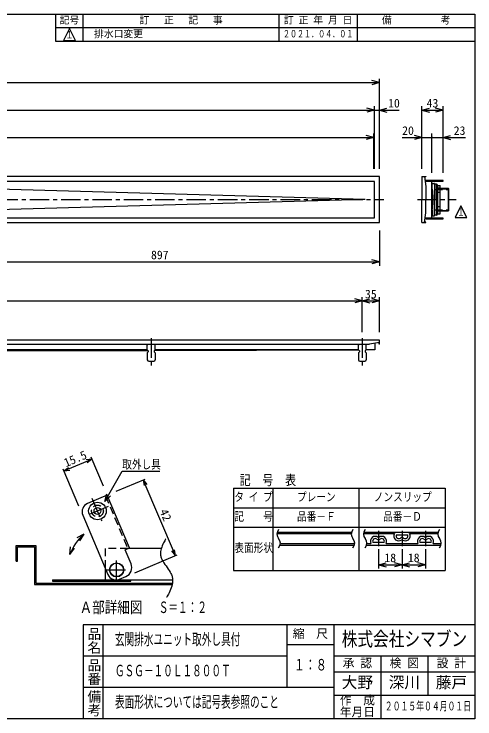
# Model space of a CAD drawing. Units: millimetres, scale not verified, with parts at other scales. Extents: x -1092 to 1092, y -744 to 696.
# Drawn here: x 151 to 1092, y -744 to 696 of the extents above; entities that cross this region are included whole.
import ezdxf
from ezdxf.enums import TextEntityAlignment as Align

# ---------------------------------------------------------------- set-up
doc = ezdxf.new("R2010")
doc.units = ezdxf.units.MM
doc.header["$LTSCALE"] = 8
doc.linetypes.add('CHAIN1', pattern=[8, 5, -1, 1, -1])
doc.linetypes.add('DASHED2', pattern=[3, 2, -1])
for name, color, linetype in [('0-0_計極細', 2, 'Continuous'), ('0-1_計細線', 3, 'Continuous'), ('0-5_寸法線', 7, 'Continuous'), ('0-7_枠細線', 5, 'Continuous'), ('0-8_枠中線', 5, 'Continuous'), ('1-2_極細2', 2, 'Continuous'), ('1-3_細線2', 4, 'Continuous'), ('1-5_寸法2', 7, 'Continuous')]:
    doc.layers.add(name, color=color, linetype=linetype)
doc.styles.add('@ＭＳ ゴシック', font='')
doc.styles.add('ＭＳ ゴシック', font='')
doc.styles.get('@ＭＳ ゴシック').set_extended_font_data('@MS Gothic')
doc.styles.get('ＭＳ ゴシック').set_extended_font_data('MS Gothic')

msp = doc.modelspace()

# ---------------------------------------------------------------- hatches: boundary and pattern name
at = {"layer": '0-5_寸法線'}
msp.add_hatch(color=256, dxfattribs=at).paths.add_polyline_path([(1006.341, 443.92, 1), (1001.541, 443.92, 1)])

# ---------------------------------------------------------------- linework, layer by layer
at = {"layer": '0-0_計極細'}
for p, q in [((993.941, 354.62), (993.941, 355.82)), ((1003.941, 354.62), (1003.941, 355.82)), ((1004.741, 337.489), (1004.741, 350.12)), ((1005.941, 354.62), (1005.941, 355.82)), ((1007.941, 354.62), (1007.941, 355.82)), ((1009.941, 354.62), (1009.941, 355.82)), ((1023.941, 354.62), (1023.941, 355.82)), ((868.004, 316.92), (22.166, 340.688)), ((1003.949, 339.348), (1004.124, 339.262)), ((1004.124, 339.262), (1004.297, 339.006)), ((1004.297, 339.006), (1004.467, 338.581)), ((1004.467, 338.581), (1004.633, 337.991)), ((1004.633, 337.991), (1004.795, 337.24)), ((1005.097, 335.279), (1005.235, 334.084)), ((1005.235, 334.084), (1005.364, 332.758)), ((1005.364, 332.758), (1005.481, 331.31)), ((1005.481, 331.31), (1005.588, 329.753)), ((1021.141, 340.42), (1013.641, 340.42)), ((1013.641, 340.42), (1014.641, 339.42)), ((1020.141, 339.42), (1014.641, 339.42)), ((1021.141, 340.42), (1020.141, 339.42)), ((1021.141, 339.12), (1038.441, 339.12)), ((1037.441, 340.12), (1037.441, 293.72)), ((868.004, 316.92), (22.166, 293.152)), ((1005.588, 329.753), (1005.681, 328.098)), ((1005.681, 328.098), (1005.762, 326.357)), ((1005.762, 326.357), (1005.829, 324.543)), ((1005.829, 324.543), (1005.881, 322.671)), ((1005.881, 322.671), (1005.919, 320.755)), ((1005.919, 320.755), (1005.942, 318.809)), ((1005.942, 318.809), (1005.949, 316.848)), ((1005.942, 315.031), (1005.949, 316.992)), ((1005.364, 301.082), (1005.481, 302.53)), ((1005.481, 302.53), (1005.588, 304.087)), ((1005.588, 304.087), (1005.681, 305.742)), ((1005.681, 305.742), (1005.762, 307.483)), ((1005.762, 307.483), (1005.829, 309.297)), ((1005.829, 309.297), (1005.881, 311.169)), ((1005.881, 311.169), (1005.919, 313.085)), ((1005.919, 313.085), (1005.942, 315.031)), ((1003.949, 294.492), (1004.124, 294.578)), ((1004.124, 294.578), (1004.297, 294.834)), ((1004.297, 294.834), (1004.467, 295.259)), ((1004.467, 295.259), (1004.633, 295.849)), ((1004.633, 295.849), (1004.795, 296.6)), ((1004.741, 296.351), (1004.741, 283.72)), ((1004.795, 296.6), (1004.949, 297.507)), ((1004.949, 297.507), (1005.097, 298.561)), ((1005.097, 298.561), (1005.235, 299.756)), ((1005.235, 299.756), (1005.364, 301.082)), ((1013.641, 293.42), (1014.641, 294.42)), ((1021.141, 293.42), (1013.641, 293.42)), ((1020.141, 294.42), (1014.641, 294.42)), ((1021.141, 293.42), (1020.141, 294.42)), ((1021.141, 294.72), (1038.441, 294.72)), ((993.941, 278.02), (993.941, 279.22)), ((1003.941, 278.02), (1003.941, 279.22)), ((1005.941, 278.02), (1005.941, 279.22)), ((1007.941, 278.02), (1007.941, 279.22)), ((1009.941, 278.02), (1009.941, 279.22)), ((1023.941, 278.02), (1023.941, 279.22))]:
    msp.add_line(p, q, dxfattribs=at)
at = {"layer": '0-0_計極細', "linetype": 'DASHED2'}
for p, q in [((1009.641, 337.42), (1038.441, 337.42)), ((1009.641, 296.42), (1038.441, 296.42))]:
    msp.add_line(p, q, dxfattribs=at)
at = {"layer": '0-0_計極細', "linetype": 'CHAIN1'}
for p, q in [((-905.171, 316.92), (905.857, 316.92)), ((974.581, 316.92), (1053.513, 316.92)), ((431, 33.561), (431, -21.709)), ((862, 33.561), (862, -21.709))]:
    msp.add_line(p, q, dxfattribs=at)
at = {"layer": '0-0_計極細'}
msp.add_lwpolyline([(1004.795, 337.24), (1004.949, 336.333), (1005.097, 335.279)], dxfattribs=at)
at = {"layer": '0-1_計細線'}
for p, q in [((983.941, 363.92), (983.941, 316.92)), ((983.941, 363.92), (991.941, 363.92)), ((988.941, 363.92), (991.941, 343.764)), ((991.941, 363.22), (989.046, 363.22)), ((991.941, 363.92), (991.941, 363.22)), ((991.941, 354.62), (990.325, 354.62)), ((1004.741, 350.12), (1008.141, 350.12)), ((1009.641, 348.62), (1009.641, 316.92)), ((1013.641, 348.42), (1009.641, 348.42)), ((1013.641, 285.22), (1013.641, 348.62)), ((1015.441, 346.82), (1015.441, 287.02)), ((1015.441, 345.67), (1021.141, 345.67)), ((1021.141, 288.17), (1021.141, 345.67)), ((991.941, 343.764), (991.941, 316.92)), ((1021.141, 331.295), (1015.441, 331.295)), ((1021.141, 340.12), (1037.441, 340.12)), ((1038.441, 339.12), (1037.441, 340.12)), ((1038.441, 294.72), (1038.441, 339.12)), ((983.941, 269.92), (983.941, 316.92)), ((991.941, 290.076), (991.941, 316.92)), ((1009.641, 285.22), (1009.641, 316.92)), ((1021.141, 302.545), (1015.441, 302.545)), ((988.941, 269.92), (991.941, 290.076)), ((1015.441, 288.17), (1021.141, 288.17)), ((1021.141, 293.72), (1037.441, 293.72)), ((1038.441, 294.72), (1037.441, 293.72)), ((991.941, 279.22), (990.325, 279.22)), ((1004.741, 283.72), (1008.141, 283.72)), ((1013.641, 285.42), (1009.641, 285.42)), ((983.941, 269.92), (991.941, 269.92)), ((991.941, 270.62), (989.046, 270.62)), ((991.941, 269.92), (991.941, 270.62)), ((-877, 21.92), (877, 21.92)), ((425, 21.92), (423, 19.92)), ((423, 9.92), (423, 19.92)), ((439, 19.92), (437, 21.92)), ((439, 9.92), (439, 19.92)), ((856, 21.92), (854, 19.92)), ((854, 9.92), (854, 19.92)), ((870, 19.92), (868, 21.92)), ((870, 9.92), (870, 19.92)), ((896.983, 24.913), (877, 21.922)), ((887.7, 23.524), (887.7, 9.92)), ((896.3, 21.92), (896.3, 24.811)), ((897, 21.92), (896.3, 21.92)), ((423, 9.92), (8, 9.92)), ((20.31, 7.942), (424.042, 8.878)), ((423, 9.92), (425, 7.92)), ((425, 5.92), (423, 3.92)), ((423, 3.92), (423, -10.08)), ((425, 7.92), (425, 5.92)), ((439, 9.92), (437, 7.92)), ((437, 7.92), (437, 5.92)), ((437, 5.92), (439, 3.92)), ((437.957, 8.91), (854.046, 9.874)), ((854, 9.92), (439, 9.92)), ((439, 3.92), (439, -10.08)), ((854, 9.92), (856, 7.92)), ((856, 5.92), (854, 3.92)), ((854, 3.92), (854, -10.08)), ((856, 7.92), (856, 5.92)), ((870, 9.92), (868, 7.92)), ((868, 7.92), (868, 5.92)), ((868, 5.92), (870, 3.92)), ((887.7, 9.92), (870, 9.92)), ((870, 3.92), (870, -10.08)), ((426, -13.08), (436, -13.08)), ((857, -13.08), (867, -13.08))]:
    msp.add_line(p, q, dxfattribs=at)
for points in [[(897, 269.92), (897, 363.92), (-897, 363.92), (-897, 269.92)], [(-887, 353.92), (-887, 279.92), (887, 279.92), (887, 353.92)], [(991.941, 355.82), (991.941, 354.62), (1026.941, 354.62), (1026.941, 355.82)], [(991.941, 279.22), (991.941, 278.02), (1026.941, 278.02), (1026.941, 279.22)]]:
    msp.add_lwpolyline(points, close=True, dxfattribs=at)
for points in [[(991.941, 279.22), (1003.941, 279.22), (1003.941, 354.62), (991.941, 354.62)], [(897, 21.92), (897, 29.92), (-897, 29.92)]]:
    msp.add_lwpolyline(points, dxfattribs=at)
for centre, radius, start, end in [((1004.741, 350.92), 0.8, 180, 270), ((1008.141, 348.62), 1.5, 0, 90), ((1013.641, 346.82), 1.8, 0, 90), ((1004.741, 282.92), 0.8, 90, 180), ((1008.141, 285.22), 1.5, 270, 360), ((1013.641, 287.02), 1.8, 270, 360), ((426, -10.08), 3, 180, 270), ((436, -10.08), 3, 270, 360), ((857, -10.08), 3, 180, 270), ((867, -10.08), 3, 270, 360)]:
    msp.add_arc(centre, radius, start, end, dxfattribs=at)
at = {"layer": '0-5_寸法線'}
for p, q in [((897, 379.92), (897, 563.92)), ((-897, 555.92), (897, 555.92)), ((897, 555.92), (881.545, 560.061)), ((897, 555.92), (881.545, 551.779)), ((887, 499.92), (871.545, 504.061)), ((887, 379.92), (887, 507.92)), ((897, 379.92), (897, 507.92)), ((897, 499.92), (912.455, 504.061)), ((983.941, 379.919), (983.941, 507.92)), ((983.941, 499.92), (999.396, 504.061)), ((1026.941, 499.92), (1011.486, 504.061)), ((1026.941, 372.819), (1026.941, 507.92)), ((-887, 499.92), (887, 499.92)), ((887, 499.92), (871.545, 495.779)), ((887, 499.92), (937, 499.92)), ((897, 499.92), (912.455, 495.779)), ((983.941, 499.92), (999.396, 495.779)), ((983.941, 499.92), (1026.941, 499.92)), ((1026.941, 499.92), (1011.486, 495.779)), ((885.5, 443.92), (870.045, 448.061)), ((885.5, 379.92), (885.5, 451.92)), ((983.941, 443.92), (968.486, 448.061)), ((983.941, 379.92), (983.941, 451.92)), ((1003.941, 371.82), (1003.941, 451.92)), ((1026.941, 371.82), (1026.941, 451.92)), ((1026.941, 443.92), (1042.396, 448.061)), ((-885.5, 443.92), (885.5, 443.92)), ((885.5, 443.92), (870.045, 439.779)), ((943.503, 443.92), (1003.941, 443.92)), ((983.941, 443.92), (968.486, 439.779)), ((1003.941, 443.92), (1072.741, 443.92)), ((1026.941, 443.92), (1042.396, 439.779)), ((897, 253.92), (897, 181.92)), ((0, 189.92), (897, 189.92)), ((897, 189.92), (881.545, 194.061)), ((897, 189.92), (881.545, 185.779)), ((862, 45.92), (862, 117.92)), ((897, 45.92), (897, 117.92)), ((-862, 109.92), (862, 109.92)), ((862, 109.92), (846.545, 114.061)), ((862, 109.92), (846.545, 105.779)), ((862, 109.92), (877.455, 114.061)), ((862, 109.92), (877.455, 105.779)), ((862, 109.92), (897, 109.92)), ((897, 109.92), (881.545, 114.061)), ((897, 109.92), (881.545, 105.779))]:
    msp.add_line(p, q, dxfattribs=at)
at = {"layer": '0-7_枠細線'}
for p, q in [((292, 640), (292, 696)), ((692, 640), (692, 696)), ((852, 640), (852, 696)), ((1092, 668), (236, 668)), ((264, 666.308), (252, 642.308)), ((276, 642.308), (264, 666.308)), ((252, 642.308), (276, 642.308)), ((1063.378, 304.089), (1051.378, 280.089)), ((1075.378, 280.089), (1063.378, 304.089)), ((1051.378, 280.089), (1075.378, 280.089)), ((599.141, -272.574), (1031.141, -272.574)), ((599.141, -272.574), (599.141, -440.574)), ((679.141, -272.574), (679.141, -440.574)), ((855.141, -272.574), (855.141, -440.574)), ((1031.141, -272.574), (1031.141, -440.574)), ((599.141, -312.574), (1031.141, -312.574)), ((599.141, -352.574), (1031.141, -352.574)), ((687.663, -365.503), (839.471, -365.503)), ((688.249, -362.303), (840.058, -362.303)), ((864.463, -365.503), (927.763, -365.503)), ((865.049, -362.303), (1016.858, -362.303)), ((931.587, -368.17), (954.696, -368.17)), ((958.52, -365.503), (1016.272, -365.503)), ((694.811, -385.77), (846.62, -385.77)), ((871.612, -385.77), (879.763, -385.77)), ((883.587, -383.103), (906.696, -383.103)), ((910.52, -385.77), (975.763, -385.77)), ((979.587, -383.103), (1002.696, -383.103)), ((1006.52, -385.77), (1023.42, -385.77)), ((694.225, -388.97), (846.034, -388.97)), ((871.026, -388.97), (1022.834, -388.97)), ((895.141, -396.97), (895.141, -436.97)), ((943.141, -396.97), (943.141, -436.97)), ((991.141, -396.97), (991.141, -436.97)), ((895.141, -428.97), (910.596, -424.829)), ((895.141, -428.97), (910.596, -433.111)), ((895.141, -428.97), (943.141, -428.97)), ((943.141, -428.97), (927.686, -424.829)), ((943.141, -428.97), (927.686, -433.111)), ((943.141, -428.97), (958.596, -424.829)), ((943.141, -428.97), (958.596, -433.111)), ((943.141, -428.97), (991.141, -428.97)), ((991.141, -428.97), (975.686, -424.829)), ((991.141, -428.97), (975.686, -433.111)), ((599.141, -440.574), (1031.141, -440.574)), ((332, -552), (332, -744)), ((708, -552), (708, -680)), ((804, -552), (804, -744)), ((708, -592), (804, -592)), ((708, -616), (292, -616)), ((1092, -616), (804, -616)), ((900, -616), (900, -744)), ((996, -616), (996, -696)), ((804, -648), (1092, -648)), ((804, -680), (292, -680)), ((1092, -696), (804, -696))]:
    msp.add_line(p, q, dxfattribs=at)
at = {"layer": '0-7_枠細線', "linetype": 'CHAIN1'}
for p, q in [((895.141, -360.063), (895.141, -391.02)), ((943.141, -360.063), (943.141, -391.02)), ((991.141, -360.063), (991.141, -391.02))]:
    msp.add_line(p, q, dxfattribs=at)
at = {"layer": '0-7_枠細線'}
msp.add_lwpolyline([(1092, 640), (236, 640), (236, 696)], dxfattribs=at)
for centre, radius, start, end in [((701.38, -366.362), 13.745, 137.56163, 222.43837), ((853.189, -366.362), 13.745, 137.56163, 222.43837), ((878.181, -366.362), 13.745, 137.56163, 222.43837), ((1029.99, -366.362), 13.745, 137.56163, 222.43837), ((888.475, -380.97), 9.947, 51.31781, 208.85363), ((895.141, -372.643), 0.72, 231.31781, 308.68219), ((901.808, -380.97), 9.947, 331.14637, 128.68219), ((936.475, -370.303), 9.947, 151.14637, 308.68219), ((936.475, -370.303), 5.333, 156.42182, 308.68219), ((943.141, -378.63), 5.333, 51.31781, 128.68219), ((949.808, -370.303), 9.947, 231.31781, 28.85363), ((949.808, -370.303), 5.333, 231.31781, 23.57818), ((984.475, -380.97), 9.947, 51.31781, 208.85363), ((991.141, -372.643), 0.72, 231.31781, 308.68219), ((997.808, -380.97), 9.947, 331.14637, 128.68219), ((681.093, -384.911), 13.745, 317.56163, 42.43837), ((832.902, -384.911), 13.745, 317.56163, 42.43837), ((857.894, -384.911), 13.745, 317.56163, 42.43837), ((888.475, -380.97), 5.333, 51.31781, 203.57818), ((895.141, -372.643), 5.333, 231.31781, 308.68219), ((901.808, -380.97), 5.333, 336.42182, 128.68219), ((943.141, -378.63), 0.72, 51.31781, 128.68219), ((984.475, -380.97), 5.333, 51.31781, 203.57818), ((991.141, -372.643), 5.333, 231.31781, 308.68219), ((997.808, -380.97), 5.333, 336.42182, 128.68219), ((1009.703, -384.911), 13.745, 317.56163, 42.43837)]:
    msp.add_arc(centre, radius, start, end, dxfattribs=at)
at = {"layer": '0-8_枠中線'}
msp.add_lwpolyline([(-1092, -744), (-1092, 696), (1092, 696), (1092, -744)], close=True, dxfattribs=at)
msp.add_lwpolyline([(1092, -552), (292, -552), (292, -744)], dxfattribs=at)
at = {"layer": '1-2_極細2', "linetype": 'CHAIN1'}
for p, q in [((309.984, -292.806), (329.818, -339.532)), ((343.265, -309.82), (302.073, -327.305)), ((360.291, -459.477), (360.291, -420.06)), ((340.051, -439.474), (378.361, -439.474))]:
    msp.add_line(p, q, dxfattribs=at)
at = {"layer": '1-2_極細2', "linetype": 'DASHED2'}
for p, q in [((337.442, -288.392), (383.079, -395.907)), ((383.574, -395.697), (337.231, -395.697)), ((337.231, -395.697), (337.231, -436.335))]:
    msp.add_line(p, q, dxfattribs=at)
at = {"layer": '1-2_極細2'}
for p, q in [((155.283, -389.697), (195.283, -389.697)), ((155.283, -421.697), (155.283, -389.697)), ((158.083, -392.497), (192.483, -392.497)), ((158.083, -421.697), (158.083, -392.497)), ((192.483, -392.497), (192.483, -469.697)), ((195.283, -389.697), (195.283, -466.897)), ((451.454, -395.697), (383.574, -395.697)), ((155.283, -421.697), (158.083, -421.697)), ((337.231, -436.335), (337.231, -460.097)), ((229.231, -460.097), (229.231, -462.897)), ((229.231, -460.097), (389.231, -460.097)), ((231.283, -460.097), (287.283, -460.097)), ((337.231, -460.097), (474.736, -460.097)), ((389.231, -462.897), (389.231, -460.097)), ((192.483, -469.697), (473.633, -469.697)), ((195.283, -466.897), (474.191, -466.897)), ((229.231, -462.897), (389.231, -462.897))]:
    msp.add_line(p, q, dxfattribs=at)
for points in [[(460.982, -375.937), (460.838, -376.193), (460.408, -376.952), (459.707, -378.194), (458.76, -379.885), (457.608, -381.98), (456.308, -384.422), (454.936, -387.146), (453.579, -390.079), (452.327, -393.141), (451.264, -396.252), (450.457, -399.326), (449.94, -402.282), (449.714, -405.037), (449.742, -407.515), (449.954, -409.647), (450.26, -411.372), (450.567, -412.642), (450.789, -413.418), (450.869, -413.68), (450.953, -413.941), (451.22, -414.719), (451.712, -415.994), (452.485, -417.733), (453.588, -419.892), (455.049, -422.417), (456.856, -425.242), (458.952, -428.295), (461.238, -431.497), (463.589, -434.763), (465.865, -438.005), (467.941, -441.134), (469.72, -444.063), (471.148, -446.707), (472.219, -448.989), (472.961, -450.841), (473.429, -452.207), (473.68, -453.043), (473.758, -453.325), (473.834, -453.607)], [(473.834, -453.607), (474.039, -454.447), (474.316, -455.824), (474.581, -457.707), (474.736, -460.048), (474.693, -462.79), (474.383, -465.862), (473.768, -469.184), (472.852, -472.664), (471.673, -476.208), (470.301, -479.717), (468.826, -483.091), (467.341, -486.235), (465.939, -489.061), (464.697, -491.488), (463.678, -493.45), (462.923, -494.891), (462.461, -495.771), (462.306, -496.068)]]:
    msp.add_lwpolyline(points, dxfattribs=at)
at = {"layer": '1-2_極細2', "linetype": 'DASHED2'}
msp.add_circle((321.184, -319.192), 12, dxfattribs=at)
at = {"layer": '1-2_極細2'}
msp.add_circle((360.291, -439.474), 13.8, dxfattribs=at)
at = {"layer": '1-3_細線2'}
for p, q in [((341.124, -286.829), (300.622, -304.021)), ((386.761, -394.344), (341.124, -286.829)), ((291.086, -327.623), (342.662, -449.13)), ((377.556, -398.251), (386.761, -394.344)), ((389.747, -426.971), (377.556, -398.251)), ((366.264, -458.666), (379.151, -453.195))]:
    msp.add_line(p, q, dxfattribs=at)
for centre, radius in [((321.184, -319.192), 18), ((321.184, -319.192), 7), ((360.291, -439.474), 14.4)]:
    msp.add_circle(centre, radius, dxfattribs=at)
for centre, radius, start, end in [((307.655, -320.59), 18, 113, 203), ((371.337, -434.785), 20, 293, 23), ((359.231, -442.097), 18, 203, 293)]:
    msp.add_arc(centre, radius, start, end, dxfattribs=at)
at = {"layer": '1-5_寸法2'}
for p, q in [((252.794, -237.414), (309.865, -213.188)), ((309.865, -213.188), (297.982, -214.858)), ((309.865, -213.188), (300.409, -220.576)), ((333.309, -268.419), (308.302, -209.506)), ((252.794, -237.414), (262.25, -230.026)), ((283.271, -309.213), (251.231, -233.732)), ((252.794, -237.414), (264.677, -235.744)), ((359.534, -279.014), (418.446, -254.007)), ((414.764, -255.57), (422.152, -265.026)), ((414.764, -255.57), (416.434, -267.453)), ((480.407, -410.215), (414.764, -255.57)), ((336.216, -299.738), (340.357, -284.283)), ((336.216, -299.738), (347.53, -288.424)), ((293.42, -366.696), (279.053, -373.739)), ((293.42, -366.696), (284.5, -379.978)), ((265.069, -408.187), (266.409, -392.244)), ((265.069, -408.187), (274.201, -395.05)), ((480.407, -410.215), (473.019, -400.759)), ((480.407, -410.215), (478.737, -398.332)), ((397.562, -445.381), (484.089, -408.652))]:
    msp.add_line(p, q, dxfattribs=at)
msp.add_lwpolyline([(336.216, -299.738), (371.813, -238.083), (448.613, -238.083)], dxfattribs=at)
msp.add_arc((359.231, -442.097), 100.082, 131.11509, 160.19528, dxfattribs=at)

# ---------------------------------------------------------------- texts
at = {"layer": '0-5_寸法線', "style": 'ＭＳ ゴシック'}
for s, p in [('10', (914.747, 499.92)), ('43', (993.441, 499.92)), ('20', (943.503, 443.92)), ('23', (1048.741, 443.92)), ('897', (430.5, 189.92)), ('35', (867.5, 109.92))]:
    msp.add_text(s, height=17.6, dxfattribs=at).set_placement(p, align=Align.BOTTOM_LEFT)
at = {"layer": '0-7_枠細線', "style": 'ＭＳ ゴシック'}
for s, height, p in [('記号', 14.66, (244, 672)), ('訂\u3000 正\u3000 記\u3000 事', 14.66, (407, 672)), ('訂 正 年 月 日', 14.66, (702, 672)), ('備\u3000\u3000\u3000\u3000\u3000考', 14.66, (902, 672)), ('排水口変更', 14.66, (314.161, 644)), ('18', 17.6, (907.141, -428.97)), ('18', 17.6, (955.141, -428.97)), ('縮\u3000尺', 17.6, (720, -584)), ('検 図', 17.6, (918, -644)), ('設 計', 17.6, (1014, -644)), ('承 認', 17.6, (822, -644)), ('大野', 23.46, (820, -688)), ('深川', 23.46, (916, -688)), ('藤戸', 23.46, (1012, -688)), ('作\u3000成', 17.6, (816, -720)), ('年月日', 17.6, (816, -744))]:
    msp.add_text(s, height=height, dxfattribs=at).set_placement(p, align=Align.BOTTOM_LEFT)
for s, height, width, p in [('２０２１．０４．０１', 14.66, 0.7, (700, 644)), ('１', 14.66, 0.8, (255.784, 641.817)), ('１', 14.66, 0.8, (1055.163, 279.598)), ('タ イ プ', 17.6, 0.8, (600.741, -304.574)), ('プレーン', 17.6, 0.8, (728.741, -304.574)), ('ノンスリップ', 17.6, 0.8, (885.541, -304.574)), ('記\u3000\u3000号', 17.6, 0.8, (600.741, -344.574)), ('品番－Ｆ', 17.6, 0.8, (728.741, -344.574)), ('品番－Ｄ', 17.6, 0.8, (904.741, -344.574)), ('表面形状', 17.6, 0.8, (600.741, -408.574)), ('Ａ部詳細図', 23.46, 0.8, (284.84, -534.69)), ('Ｓ＝１：２', 23.46, 0.6, (446.27, -534.69)), ('株式会社シマブン', 29.33, 0.8, (820, -604)), ('玄関排水ユニット取外し具付', 23.46, 0.6, (356.8, -600)), ('ＧＳＧ－１０Ｌ１８００Ｔ', 23.46, 0.6, (356.8, -664)), ('１：８', 23.46, 0.7, (722.4, -652)), ('表面形状については記号表参照のこと', 23.46, 0.6, (356.8, -728)), ('２０１５年０４月０１日', 17.6, 0.65, (908, -732))]:
    msp.add_text(s, height=height, dxfattribs=dict(at, width=width)).set_placement(p, align=Align.BOTTOM_LEFT)
at = {"layer": '0-7_枠細線', "style": '@ＭＳ ゴシック'}
for s, p in [('品名', (298, -556)), ('品番', (298, -620)), ('備考', (298, -684))]:
    msp.add_text(s, height=20.53, rotation=270, dxfattribs=at).set_placement(p, align=Align.BOTTOM_LEFT)
at = {"layer": '0-7_枠細線', "insert": (611.58, -268.574), "char_height": 20.53, "attachment_point": 7, "style": 'ＭＳ ゴシック'}
msp.add_mtext('\\T2.07;\\W0.8;記号表', dxfattribs=at)
at = {"layer": '1-5_寸法2', "style": 'ＭＳ ゴシック'}
for s, rotation, p in [('15.5', 23, (259.237, -234.678)), ('42', 293, (442.897, -321.847))]:
    msp.add_text(s, height=17.6, rotation=rotation, dxfattribs=at).set_placement(p, align=Align.BOTTOM_LEFT)
at = {"layer": '1-5_寸法2', "style": 'ＭＳ ゴシック', "width": 0.8}
msp.add_text('取外し具', height=17.6, dxfattribs=at).set_placement((371.813, -238.083), align=Align.BOTTOM_LEFT)

doc.saveas('drawing.dxf')
